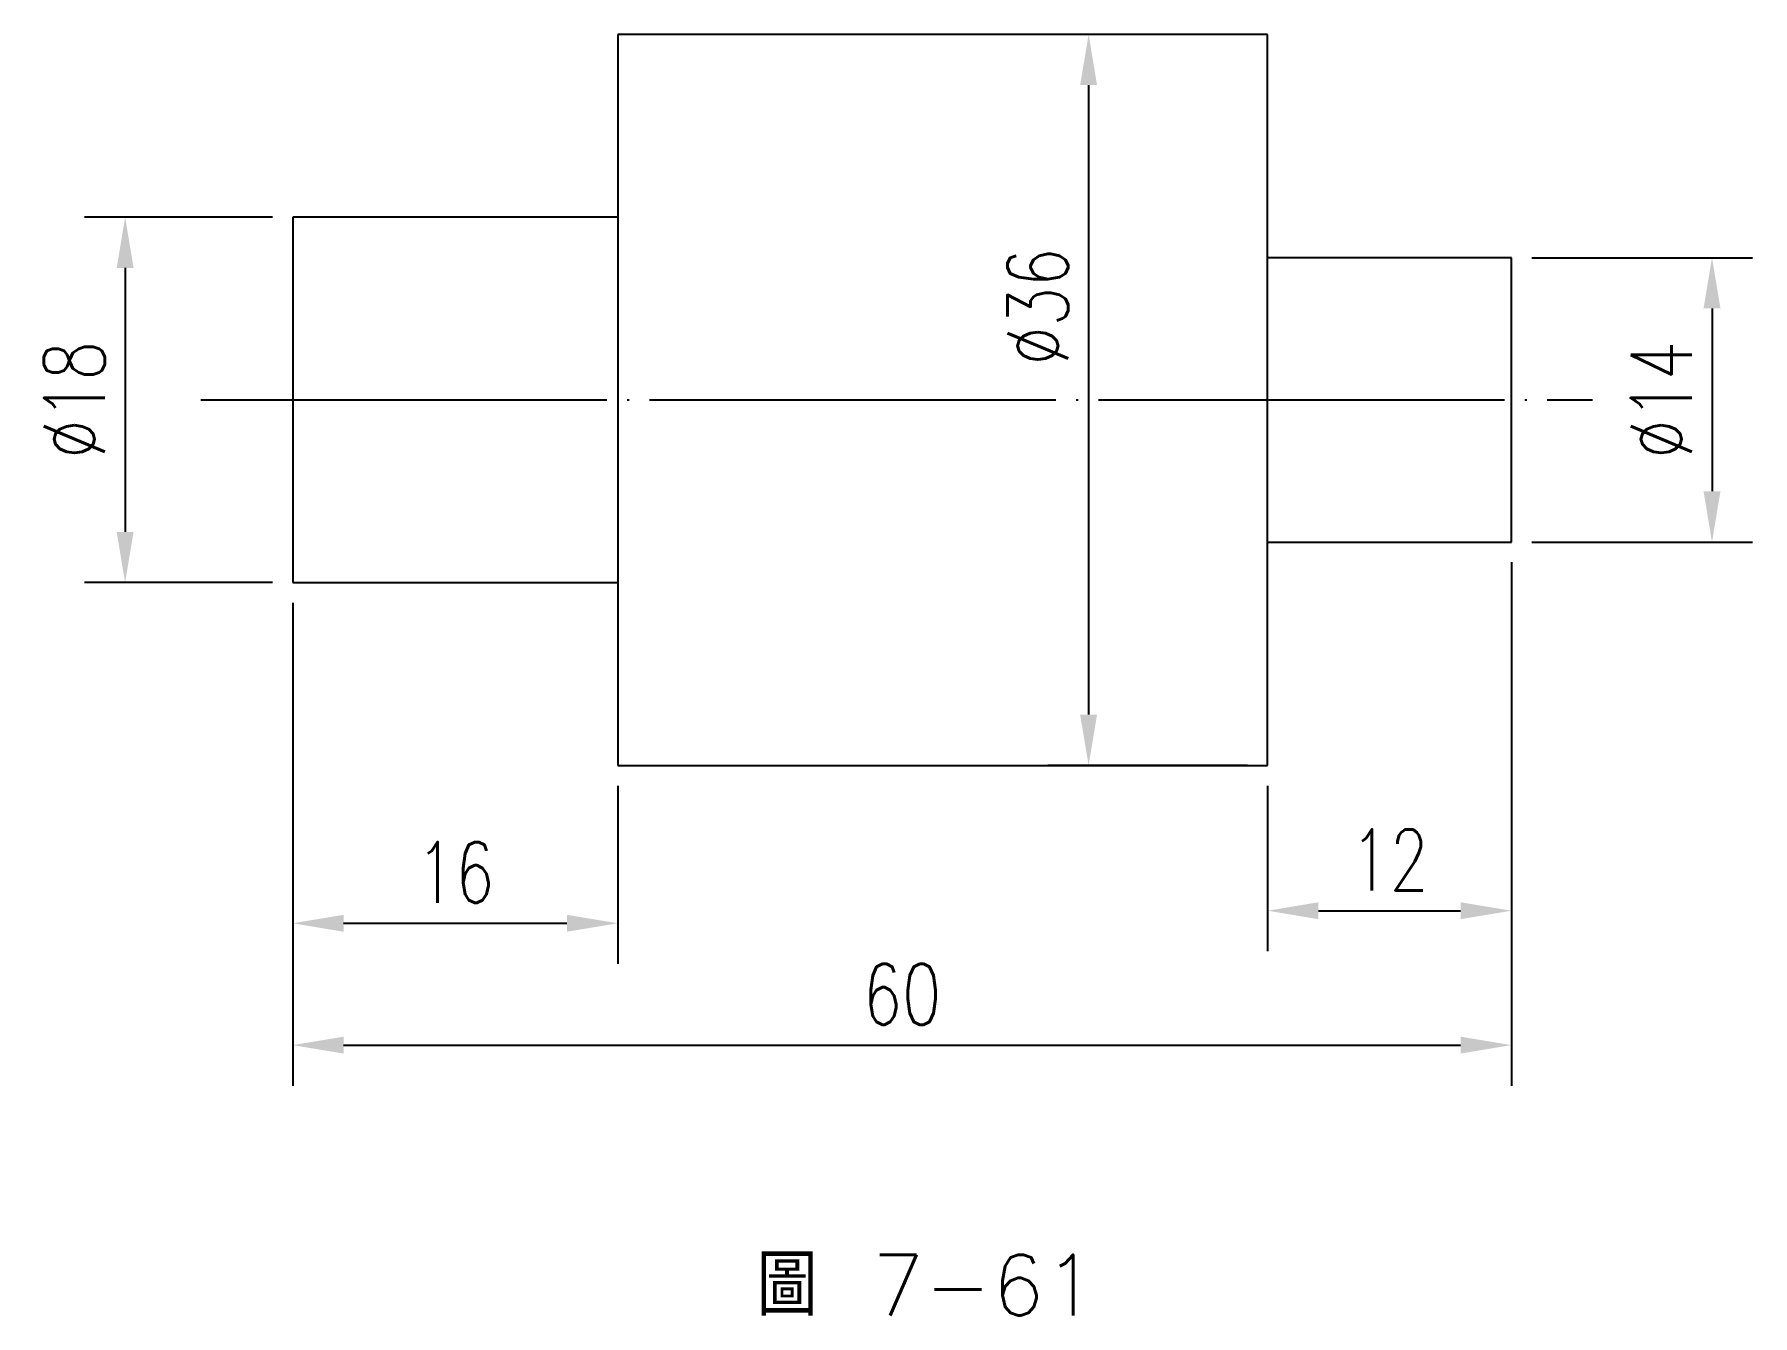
# Model space of a CAD drawing. Extents: x 260.5 to 345.1, y -329.8 to -266.7.
import ezdxf

# ---------------------------------------------------------------- set-up
doc = ezdxf.new("R2010")
doc.units = 0
doc.linetypes.add('CEN3', pattern=[5, 3, -1, 0, -1])
doc.linetypes.add('中心線', pattern=[22, 20, -1, 0, -1])
doc.layers.get('DEFPOINTS').update_dxf_attribs({"color": 3, "linetype": 'CONTINUOUS'})
doc.layers.add('CENT3', color=1, linetype='CEN3')
doc.layers.add('輪廓線', color=7, linetype='CONTINUOUS')
doc.styles.add('CNS1', font='txt.shx', dxfattribs={"height": 3, "bigfont": 'chineset.shx'})
doc.styles.add('CNS75', font='txt.shx', dxfattribs={"width": 0.75, "height": 3})
doc.dimstyles.new('CNS', dxfattribs={"dimscale": 0, "dimtxt": 3, "dimasz": 2.5, "dimexe": 2, "dimexo": 1, "dimgap": 1, "dimtad": 1, "dimdec": 1, "dimdsep": 46, "dimtxsty": 'CNS75', "dimcen": 0, "dimclrd": 3, "dimclre": 3, "dimclrt": 3, "dimadec": 0, "dimazin": 0, "dimtp": 0.3, "dimtm": 0.3, "dimtfac": 1, "dimtdec": 1, "dimtmove": 0, "dimatfit": 3, "dimfxl": 2, "dimtolj": 1, "dimtzin": 0, "dimarcsym": 0})

# ---------------------------------------------------------------- blocks, each defined once
blk = doc.blocks.new('*D14')
at = {"layer": 'DEFPOINTS', "color": 0}
for p in [(273.236, -293.704), (289.236, -302.704), (289.236, -310.481)]:
    blk.add_point(p, dxfattribs=at)
at = {"layer": '輪廓線', "color": 3, "lineweight": -2}
for p, q in [((273.236, -294.704), (273.236, -312.481)), ((289.236, -303.704), (289.236, -312.481)), ((275.736, -310.481), (286.736, -310.481))]:
    blk.add_line(p, q, dxfattribs=at)
at = {"layer": '輪廓線', "color": 3}
for points in [[(275.736, -310.065), (275.736, -310.898), (273.236, -310.481)], [(286.736, -310.065), (286.736, -310.898), (289.236, -310.481)]]:
    blk.add_solid(points, dxfattribs=at)
at = {"layer": '輪廓線', "color": 3, "insert": (281.236, -307.981), "char_height": 3, "attachment_point": 5, "style": 'CNS75'}
blk.add_mtext('\\A1;16', dxfattribs=at)
blk = doc.blocks.new('*D15')
at = {"layer": 'DEFPOINTS', "color": 0}
for p in [(333.236, -291.704), (273.236, -293.704), (333.236, -316.481)]:
    blk.add_point(p, dxfattribs=at)
at = {"layer": '輪廓線', "color": 3, "lineweight": -2}
for p, q in [((333.236, -292.704), (333.236, -318.481)), ((273.236, -294.704), (273.236, -318.481)), ((275.736, -316.481), (330.736, -316.481))]:
    blk.add_line(p, q, dxfattribs=at)
at = {"layer": '輪廓線', "color": 3}
for points in [[(275.736, -316.065), (275.736, -316.898), (273.236, -316.481)], [(330.736, -316.065), (330.736, -316.898), (333.236, -316.481)]]:
    blk.add_solid(points, dxfattribs=at)
at = {"layer": '輪廓線', "color": 3, "insert": (303.236, -313.981), "char_height": 3, "attachment_point": 5, "style": 'CNS75'}
blk.add_mtext('\\A1;60', dxfattribs=at)
blk = doc.blocks.new('*D16')
at = {"layer": 'DEFPOINTS', "color": 0}
for p in [(333.236, -291.704), (321.236, -302.704), (333.236, -309.862)]:
    blk.add_point(p, dxfattribs=at)
at = {"layer": '輪廓線', "color": 3, "lineweight": -2}
for p, q in [((333.236, -292.704), (333.236, -311.862)), ((321.236, -303.704), (321.236, -311.862)), ((323.736, -309.862), (330.736, -309.862))]:
    blk.add_line(p, q, dxfattribs=at)
at = {"layer": '輪廓線', "color": 3}
for points in [[(323.736, -309.445), (323.736, -310.278), (321.236, -309.862)], [(330.736, -309.445), (330.736, -310.278), (333.236, -309.862)]]:
    blk.add_solid(points, dxfattribs=at)
at = {"layer": '輪廓線', "color": 3, "insert": (327.236, -307.362), "char_height": 3, "attachment_point": 5, "style": 'CNS75'}
blk.add_mtext('\\A1;12', dxfattribs=at)
blk = doc.blocks.new('*D17')
at = {"layer": 'DEFPOINTS', "color": 0}
for p in [(273.236, -275.704), (264.984, -293.704), (273.236, -293.704)]:
    blk.add_point(p, dxfattribs=at)
at = {"layer": '輪廓線', "color": 3, "lineweight": -2}
for p, q in [((272.236, -275.704), (262.984, -275.704)), ((264.984, -278.204), (264.984, -291.204)), ((272.236, -293.704), (262.984, -293.704))]:
    blk.add_line(p, q, dxfattribs=at)
at = {"layer": '輪廓線', "color": 3}
for points in [[(264.567, -278.204), (265.4, -278.204), (264.984, -275.704)], [(264.567, -291.204), (265.4, -291.204), (264.984, -293.704)]]:
    blk.add_solid(points, dxfattribs=at)
at = {"layer": '輪廓線', "color": 3, "insert": (262.484, -284.704), "char_height": 3, "attachment_point": 5, "rotation": 90, "style": 'CNS75'}
blk.add_mtext('\\A1;%%c18', dxfattribs=at)
blk = doc.blocks.new('*D18')
at = {"layer": 'DEFPOINTS', "color": 0}
for p in [(321.236, -266.704), (312.42, -302.704), (321.236, -302.704)]:
    blk.add_point(p, dxfattribs=at)
at = {"layer": '輪廓線', "color": 3, "lineweight": -2}
for p, q in [((320.236, -266.704), (310.42, -266.704)), ((312.42, -269.204), (312.42, -300.204)), ((320.236, -302.704), (310.42, -302.704))]:
    blk.add_line(p, q, dxfattribs=at)
at = {"layer": '輪廓線', "color": 3}
for points in [[(312.003, -269.204), (312.837, -269.204), (312.42, -266.704)], [(312.003, -300.204), (312.837, -300.204), (312.42, -302.704)]]:
    blk.add_solid(points, dxfattribs=at)
at = {"layer": '輪廓線', "color": 3, "insert": (309.92, -280.116), "char_height": 3, "attachment_point": 5, "rotation": 90, "style": 'CNS75'}
blk.add_mtext('\\A1;%%c36', dxfattribs=at)
blk = doc.blocks.new('*D19')
at = {"layer": 'DEFPOINTS', "color": 0}
for p in [(333.236, -277.704), (333.236, -291.704), (343.114, -291.704)]:
    blk.add_point(p, dxfattribs=at)
at = {"layer": '輪廓線', "color": 3, "lineweight": -2}
for p, q in [((334.236, -277.704), (345.114, -277.704)), ((343.114, -280.204), (343.114, -289.204)), ((334.236, -291.704), (345.114, -291.704))]:
    blk.add_line(p, q, dxfattribs=at)
at = {"layer": '輪廓線', "color": 3}
for points in [[(342.697, -280.204), (343.53, -280.204), (343.114, -277.704)], [(342.697, -289.204), (343.53, -289.204), (343.114, -291.704)]]:
    blk.add_solid(points, dxfattribs=at)
at = {"layer": '輪廓線', "color": 3, "insert": (340.614, -284.704), "char_height": 3, "attachment_point": 5, "rotation": 90, "style": 'CNS75'}
blk.add_mtext('\\A1;%%c14', dxfattribs=at)

msp = doc.modelspace()

# ---------------------------------------------------------------- linework, layer by layer
at = {"layer": 'CENT3', "linetype": '中心線'}
msp.add_line((268.704, -284.704), (337.223, -284.704), dxfattribs=at)
at = {"layer": '輪廓線'}
for p, q in [((321.236, -266.704), (289.236, -266.704)), ((289.236, -266.704), (289.236, -302.704)), ((321.236, -302.704), (321.236, -266.704)), ((289.236, -275.704), (273.236, -275.704)), ((273.236, -275.704), (273.236, -293.704)), ((333.236, -277.704), (321.236, -277.704)), ((333.236, -291.704), (333.236, -277.704)), ((321.236, -291.704), (333.236, -291.704)), ((273.236, -293.704), (289.236, -293.704)), ((289.236, -302.704), (321.236, -302.704))]:
    msp.add_line(p, q, dxfattribs=at)

# ---------------------------------------------------------------- texts
at = {"layer": '輪廓線', "style": 'CNS1'}
msp.add_text('圖 7-61', height=3, dxfattribs=at).set_placement((296.079, -329.803))

# ---------------------------------------------------------------- dimensions: what is measured, and where the dimension line sits
at = {"layer": '輪廓線'}
dim = msp.add_linear_dim(base=(312.42, -302.704), p1=(321.236, -266.704), p2=(321.236, -302.704), angle=90, text='%%c<>', dimstyle='CNS', override={"dimscale": 1}, dxfattribs=at)
dim.commit()
dim.dimension.update_dxf_attribs({"geometry": '*D18', "text_midpoint": (312.42, -280.116), "dimtype": 160})
for base, p1, p2, picture, middle in [((264.984, -293.704), (273.236, -275.704), (273.236, -293.704), '*D17', (262.484, -284.704)), ((343.114, -291.704), (333.236, -277.704), (333.236, -291.704), '*D19', (340.614, -284.704))]:
    dim = msp.add_linear_dim(base=base, p1=p1, p2=p2, angle=90, text='%%c<>', dimstyle='CNS', override={"dimscale": 1}, dxfattribs=at)
    dim.commit()
    dim.dimension.update_dxf_attribs({"geometry": picture, "text_midpoint": middle})
for base, p1, p2, picture, middle in [((333.236, -316.481), (273.236, -293.704), (333.236, -291.704), '*D15', (303.236, -313.981)), ((333.236, -309.862), (321.236, -302.704), (333.236, -291.704), '*D16', (327.236, -307.362)), ((289.236, -310.481), (273.236, -293.704), (289.236, -302.704), '*D14', (281.236, -307.981))]:
    dim = msp.add_linear_dim(base=base, p1=p1, p2=p2, dimstyle='CNS', override={"dimscale": 1}, dxfattribs=at)
    dim.commit()
    dim.dimension.update_dxf_attribs({"geometry": picture, "text_midpoint": middle})

doc.saveas('drawing.dxf')
